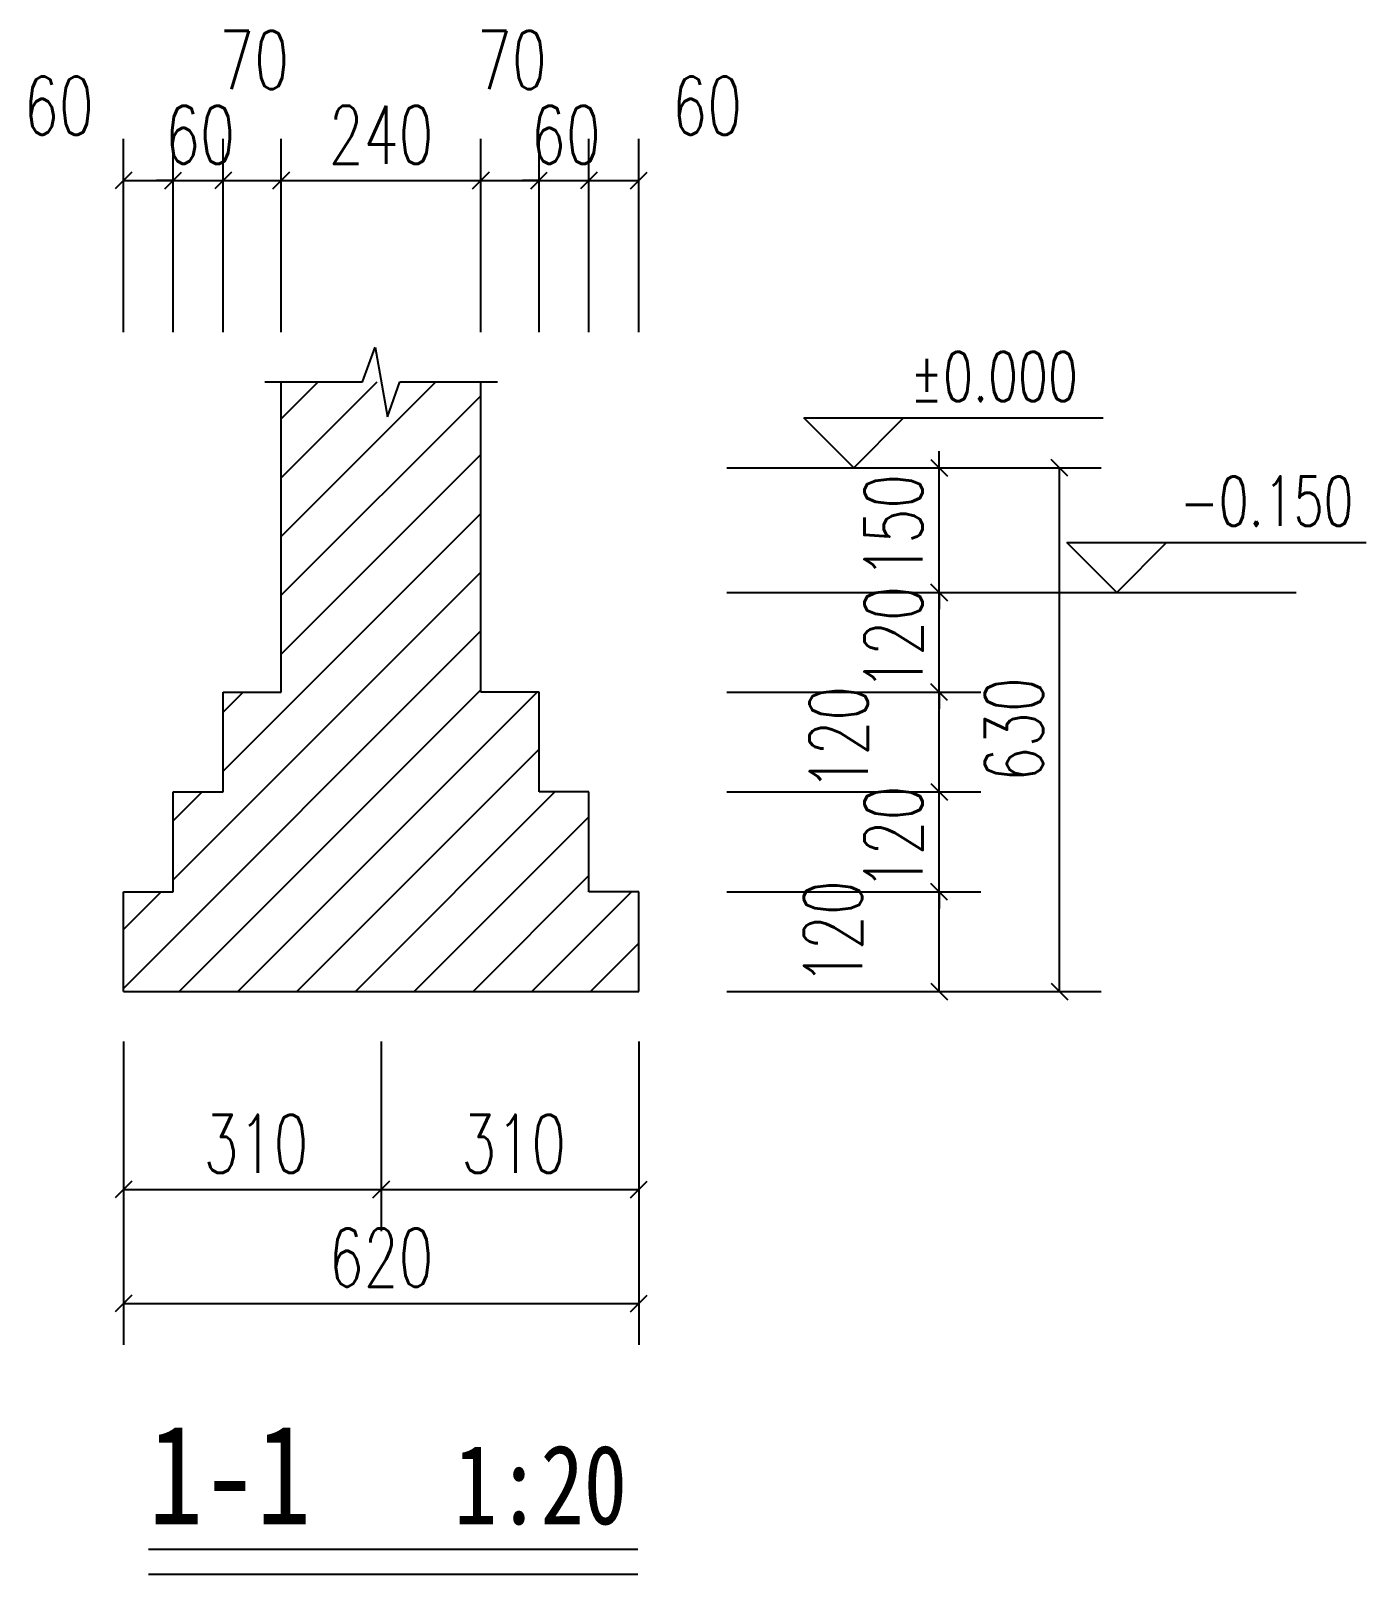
# Model space of a CAD drawing. Extents: x -88808 to -87201, y -616298 to -614442.
import ezdxf

# ---------------------------------------------------------------- set-up
doc = ezdxf.new("R2010")
doc.units = 0
doc.header["$LTSCALE"] = 1000
doc.layers.get('0').update_dxf_attribs({"linetype": 'CONTINUOUS'})
for name, color, linetype in [('COLUMN', 9, 'CONTINUOUS'), ('PUB_DIM', 3, 'CONTINUOUS'), ('PUB_TEXT', 7, 'CONTINUOUS')]:
    doc.layers.add(name, color=color, linetype=linetype)
doc.styles.add('1-20', font='SIMPLEX.shx', dxfattribs={"width": 0.7, "height": 350, "bigfont": 'hztxt.shx'})
doc.styles.add('_TCH_DIM', font='SIMPLEX', dxfattribs={"height": 3.5, "bigfont": 'GBCBIG'})
doc.styles.add('h', font='simhei_0.ttf', dxfattribs={"width": 0.8})

msp = doc.modelspace()

# ---------------------------------------------------------------- linework, layer by layer
at = {"color": 4}
for p, q in [((-88696.4, -614804.5), (-88696.4, -614572.2)), ((-88636.4, -614804.5), (-88636.4, -614572.2)), ((-88636.4, -614804.5), (-88636.4, -614572.2)), ((-88576.4, -614804.5), (-88576.4, -614572.2)), ((-88576.4, -614804.5), (-88576.4, -614572.2)), ((-88506.4, -614804.5), (-88506.4, -614572.2)), ((-88506.4, -614804.5), (-88506.4, -614572.2)), ((-88266.4, -614804.5), (-88266.4, -614572.2)), ((-88266.4, -614804.5), (-88266.4, -614572.2)), ((-88196.4, -614804.5), (-88196.4, -614572.2)), ((-88196.4, -614804.5), (-88196.4, -614572.2)), ((-88136.4, -614804.5), (-88136.4, -614572.2)), ((-88136.4, -614804.5), (-88136.4, -614572.2)), ((-88076.4, -614804.5), (-88076.4, -614572.2)), ((-88696.4, -614622.2), (-88636.4, -614622.2)), ((-88636.4, -614622.2), (-88656.4, -614622.2)), ((-88636.4, -614622.2), (-88576.4, -614622.2)), ((-88576.4, -614622.2), (-88506.4, -614622.2)), ((-88576.4, -614622.2), (-88556.4, -614622.2)), ((-88506.4, -614622.2), (-88266.4, -614622.2)), ((-88266.4, -614622.2), (-88196.4, -614622.2)), ((-88196.4, -614622.2), (-88216.4, -614622.2)), ((-88196.4, -614622.2), (-88136.4, -614622.2)), ((-88136.4, -614622.2), (-88076.4, -614622.2)), ((-88136.4, -614622.2), (-88116.4, -614622.2)), ((-87715, -614967.6), (-87715, -614947.6)), ((-87970.6, -614967.6), (-87665, -614967.6)), ((-87825.6, -614967.6), (-87520.1, -614967.6)), ((-87715, -615117.6), (-87715, -614967.6)), ((-87570.1, -615597.6), (-87570.1, -614967.6)), ((-87715, -615117.6), (-87715, -615097.6)), ((-87970.6, -615117.6), (-87665, -615117.6)), ((-87970.6, -615117.6), (-87665, -615117.6)), ((-87715, -615117.6), (-87715, -615137.6)), ((-87715, -615237.6), (-87715, -615117.6)), ((-87970.6, -615237.6), (-87665, -615237.6)), ((-87970.6, -615237.6), (-87665, -615237.6)), ((-87715, -615237.6), (-87715, -615257.6)), ((-87715, -615357.6), (-87715, -615237.6)), ((-87715, -615357.6), (-87715, -615337.6)), ((-87970.6, -615357.6), (-87665, -615357.6)), ((-87970.6, -615357.6), (-87665, -615357.6)), ((-87715, -615477.6), (-87715, -615357.6)), ((-87970.6, -615477.6), (-87665, -615477.6)), ((-87970.6, -615477.6), (-87665, -615477.6)), ((-87715, -615477.6), (-87715, -615497.6)), ((-87715, -615597.6), (-87715, -615477.6)), ((-87970.6, -615597.6), (-87665, -615597.6)), ((-87825.6, -615597.6), (-87520.1, -615597.6)), ((-88696.4, -615657.6), (-88696.4, -615885.8)), ((-88386.4, -615657.6), (-88386.4, -615885.8)), ((-88386.4, -615657.6), (-88386.4, -615885.8)), ((-88076.4, -615657.6), (-88076.4, -615885.8)), ((-88696.4, -615794.5), (-88696.4, -616022.7)), ((-88076.4, -615794.5), (-88076.4, -616022.7)), ((-88696.4, -615835.8), (-88386.4, -615835.8)), ((-88386.4, -615835.8), (-88076.4, -615835.8)), ((-88696.4, -615972.7), (-88076.4, -615972.7))]:
    msp.add_line(p, q, dxfattribs=at)
at = {"color": 0, "linetype": 'ByBlock'}
for p, q in [((-88686.4, -614612.2), (-88706.4, -614632.2)), ((-88646.4, -614632.2), (-88626.4, -614612.2)), ((-88646.4, -614632.2), (-88626.4, -614612.2)), ((-88566.4, -614612.2), (-88586.4, -614632.2)), ((-88566.4, -614612.2), (-88586.4, -614632.2)), ((-88496.4, -614612.2), (-88516.4, -614632.2)), ((-88516.4, -614632.2), (-88496.4, -614612.2)), ((-88276.4, -614632.2), (-88256.4, -614612.2)), ((-88256.4, -614612.2), (-88276.4, -614632.2)), ((-88206.4, -614632.2), (-88186.4, -614612.2)), ((-88206.4, -614632.2), (-88186.4, -614612.2)), ((-88126.4, -614612.2), (-88146.4, -614632.2)), ((-88126.4, -614612.2), (-88146.4, -614632.2)), ((-88086.4, -614632.2), (-88066.4, -614612.2)), ((-87725, -614957.6), (-87705, -614977.6)), ((-87560.1, -614977.6), (-87580.1, -614957.6)), ((-87705, -615127.6), (-87725, -615107.6)), ((-87725, -615107.6), (-87705, -615127.6)), ((-87705, -615247.6), (-87725, -615227.6)), ((-87705, -615247.6), (-87725, -615227.6)), ((-87725, -615347.6), (-87705, -615367.6)), ((-87725, -615347.6), (-87705, -615367.6)), ((-87705, -615487.6), (-87725, -615467.6)), ((-87705, -615487.6), (-87725, -615467.6)), ((-87725, -615587.6), (-87705, -615607.6)), ((-87580.1, -615587.6), (-87560.1, -615607.6)), ((-88686.4, -615825.8), (-88706.4, -615845.8)), ((-88376.4, -615825.8), (-88396.4, -615845.8)), ((-88396.4, -615845.8), (-88376.4, -615825.8)), ((-88086.4, -615845.8), (-88066.4, -615825.8)), ((-88686.4, -615962.7), (-88706.4, -615982.7)), ((-88086.4, -615982.7), (-88066.4, -615962.7))]:
    msp.add_line(p, q, dxfattribs=at)
for p, q in [((-88506.4, -615237.6), (-88506.4, -614864.5)), ((-88266.4, -615237.6), (-88266.4, -614864.5)), ((-88576.4, -615237.6), (-88506.4, -615237.6)), ((-88576.4, -615357.6), (-88576.4, -615237.6)), ((-88196.4, -615237.6), (-88266.4, -615237.6)), ((-88196.4, -615357.6), (-88196.4, -615237.6)), ((-88636.4, -615477.6), (-88636.4, -615357.6)), ((-88636.4, -615357.6), (-88576.4, -615357.6)), ((-88136.4, -615357.6), (-88196.4, -615357.6)), ((-88136.4, -615477.6), (-88136.4, -615357.6)), ((-88696.4, -615597.6), (-88696.4, -615477.6)), ((-88696.4, -615477.6), (-88636.4, -615477.6)), ((-88076.4, -615477.6), (-88136.4, -615477.6)), ((-88076.4, -615597.6), (-88076.4, -615477.6)), ((-88696.4, -615597.6), (-88076.4, -615597.6))]:
    msp.add_line(p, q)
at = {"layer": 'COLUMN'}
for p, q in [((-88506.4, -615050.4), (-88320.5, -614864.5)), ((-88506.4, -614979.7), (-88391.2, -614864.5)), ((-88506.4, -614909), (-88461.9, -614864.5)), ((-88506.4, -615121.1), (-88266.4, -614881.1)), ((-88506.4, -615191.8), (-88266.4, -614951.8)), ((-88576.4, -615332.5), (-88266.4, -615022.5)), ((-88636.4, -615463.2), (-88266.4, -615093.2)), ((-88696.4, -615594), (-88266.4, -615164)), ((-88629.4, -615597.6), (-88266.4, -615234.7)), ((-88576.4, -615261.8), (-88552.2, -615237.6)), ((-88558.7, -615597.6), (-88198.7, -615237.6)), ((-88487.9, -615597.6), (-88196.4, -615306.1)), ((-88636.4, -615392.5), (-88601.5, -615357.6)), ((-88417.2, -615597.6), (-88177.2, -615357.6)), ((-88346.5, -615597.6), (-88136.4, -615387.5)), ((-88275.8, -615597.6), (-88136.4, -615458.2)), ((-88696.4, -615523.2), (-88650.8, -615477.6)), ((-88205.1, -615597.6), (-88085.1, -615477.6)), ((-88134.4, -615597.6), (-88076.4, -615539.6))]:
    msp.add_line(p, q, dxfattribs=at)
at = {"layer": 'PUB_DIM', "color": 3}
for p, q in [((-88408.9, -614864.5), (-88393.6, -614822.5)), ((-88393.6, -614822.5), (-88378.8, -614906.5)), ((-88526.4, -614864.5), (-88408.9, -614864.5)), ((-88378.8, -614906.5), (-88363.9, -614864.5)), ((-88363.9, -614864.5), (-88246.4, -614864.5)), ((-87877.8, -614907.6), (-87517.8, -614907.6)), ((-87817.8, -614967.6), (-87877.8, -614907.6)), ((-87817.8, -614967.6), (-87757.8, -614907.6)), ((-87561.4, -615057.6), (-87201.4, -615057.6)), ((-87501.4, -615117.6), (-87561.4, -615057.6)), ((-87501.4, -615117.6), (-87441.4, -615057.6))]:
    msp.add_line(p, q, dxfattribs=at)
at = {"layer": 'PUB_DIM'}
for p, q in [((-87665, -615117.6), (-87285.5, -615117.6)), ((-88666, -616268.4), (-88077.4, -616268.4)), ((-88666, -616298.4), (-88077.4, -616298.4))]:
    msp.add_line(p, q, dxfattribs=at)

# ---------------------------------------------------------------- texts
at = {"color": 7, "style": '1-20', "width": 0.7}
for s, p in [('70', (-88581.1, -614512.2)), ('70', (-88271.1, -614512.2)), ('60', (-88816.1, -614567.2)), ('60', (-88036.1, -614567.2)), ('60', (-88646.1, -614602.2)), ('240', (-88449.4, -614602.2)), ('60', (-88206.1, -614602.2)), ('310', (-88599.8, -615815.8)), ('310', (-88289.8, -615815.8)), ('620', (-88449.4, -615952.7))]:
    msp.add_text(s, height=70, dxfattribs=at).set_placement(p)
for s, p in [('150', (-87735, -615100.9)), ('120', (-87735, -615235.9)), ('120', (-87800.9, -615355.9)), ('630', (-87590.1, -615345.6)), ('120', (-87735, -615475.9)), ('120', (-87807.8, -615589.8))]:
    msp.add_text(s, height=70, rotation=90, dxfattribs=at).set_placement(p)
at = {"layer": 'PUB_TEXT', "color": 7}
for s, height, style, width, p in [('%%P0.000', 59.5, '_TCH_DIM', 0.705882, (-87749.8, -614887.6)), ('-0.150', 59.5, '_TCH_DIM', 0.705882, (-87425.4, -615037.6)), ('1-1', 119.49, 'h', 0.8, (-88666, -616238.4)), ('1:20', 95.59, 'h', 0.8, (-88298.6, -616238.4))]:
    msp.add_text(s, height=height, dxfattribs=dict(at, style=style, width=width)).set_placement(p)

doc.saveas('drawing.dxf')
